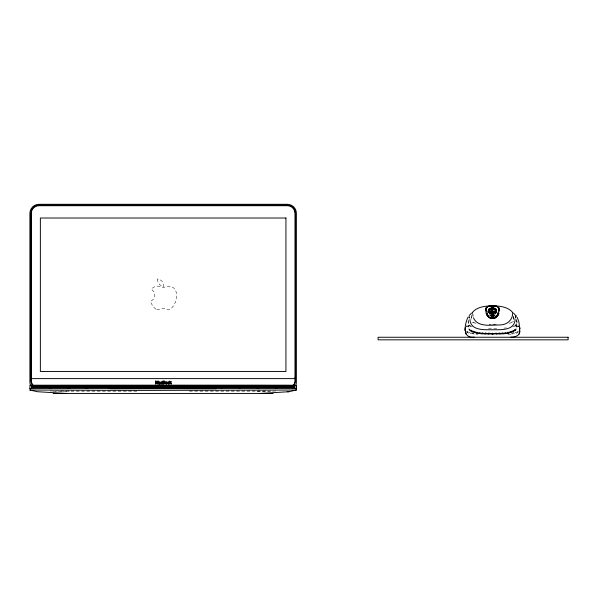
<?xml version="1.0" encoding="UTF-8"?>
<svg xmlns="http://www.w3.org/2000/svg" width="598" height="598" viewBox="0 0 598 598"><rect width="100%" height="100%" fill="white"/><g stroke="black" fill="none" stroke-linecap="round" stroke-linejoin="round"><path stroke-width="0.45" stroke-dasharray="2.99 2.24" d="M487.168 307.17L485.823 308.336L485.823 307.716L485.598 309.076L486.72 306.856M485.935 311.237L485.621 309.585C485.105 323.249 502.171 320.408 499.24 307.716L499.24 308.336L497.895 307.17M486.421 313.808L485.935 310.616M486.548 309.45L487.355 313.763L486.51 308.344L487.168 313.771L489.186 317.374L487.684 314.75L487.684 315.37M486.742 308.224L486.907 307.402L486.51 308.964M486.959 315.482L486.421 313.18M487.385 316.185L486.959 314.862M487.594 316.402L487.385 315.565M487.863 314.72L489.336 317.291L487.863 315.34L487.355 313.135M488.252 315.976L488.252 315.355M488.603 317.702L487.594 315.781M488.611 316.379L488.611 315.759M489.583 311.648L489.62 309.988L491.489 309.248L491.489 308.052L489.089 308.792L488.678 310.437C490.405 308.927 493.522 308.725 495.443 309.988L495.48 311.648C494.053 313.068 491.01 313.068 489.583 311.648L489.62 308.8L491.489 308.052L494.18 308.149L496.385 309.241L496.422 312.477L495.338 313.502L495.338 312.306L496.422 311.281L496.415 310.489M489.089 309.988L489.089 308.792M489.5 318.248L489.5 317.628L490.838 317.912L490.838 317.291L489.336 316.671M489.889 313.972L489.889 312.821M489.889 310.34C489.53 308.516 491.13 306.864 492.976 307.267C496.968 308.082 494.426 313.748 495.174 316.32L489.889 316.32L489.897 308.366L492.535 307.977L496.146 308.77L496.609 312.5C494.823 314.638 490.427 314.645 488.641 312.477L488.648 310.489M489.897 308.366L488.491 309.233L488.491 310.429L490.39 309.368L490.39 308.172M490.577 318.517L490.577 317.897L494.486 317.897L494.486 318.517M490.719 309.42L490.719 308.224M491.601 318.637L491.601 318.009L492.535 318.009L493.462 318.009L493.462 318.637M491.691 318.009L491.691 317.389L490.838 317.291M495.338 312.306L493.941 312.687L494.03 313.957L491.93 314.122L491.93 312.933L488.843 311.857L488.469 310.497M495.174 316.32C496.063 313.292 486.062 315.034 492.087 316.32L492.087 314.825L491.25 313.232L492.976 313.165M492.087 314.825L492.976 316.32L495.174 311.932L494.531 310.863L492.976 310.422L492.087 316.32L489.889 311.932L490.532 310.863L492.087 310.422L492.976 309.226L491.25 309.368L492.976 307.267L491.25 307.806L492.976 309.084L491.25 309.226L492.087 310.25L492.087 311.625L491.25 311.715L492.976 314.825L492.976 316.32L495.174 315.206M490.532 314.937L492.087 316.32L491.25 310.534L492.087 308.291L492.976 308.291L492.976 307.29L491.25 307.469L492.087 307.29L492.087 316.32L490.061 315.064M492.087 307.267L491.25 308.448L492.087 308.291M492.535 314.197L492.535 313.001L491.93 312.933M493.133 314.122L493.133 312.933L496.22 311.857L496.594 310.497M493.372 318.009L493.372 317.389L495.054 317.082L496.811 315.355L497.708 313.135L497.708 313.763L498.523 309.428L498.194 311.169L498.194 310.549M493.574 309.248L493.574 308.052L495.443 308.8L495.48 311.648M494.225 317.291L494.225 317.912L495.563 317.628L498.104 314.862L498.104 315.482M494.344 309.42L494.344 308.224M495.166 309.562L494.673 309.368L494.673 308.172M495.174 311.797L495.174 310.938M495.488 313.561L495.488 312.365M495.563 318.248L495.563 317.628M495.054 317.702L495.727 316.671M495.974 308.792L496.385 310.437L496.385 309.241M496.46 317.702L496.46 317.075M495.727 317.291L496.452 315.759M496.452 316.379L496.811 315.355M496.811 315.976L497.2 314.72M497.469 316.402L497.469 315.781M497.678 316.185L497.678 315.565M498.343 311.349L498.71 309.458L497.387 315.37L495.877 317.374L497.387 314.75L497.387 315.37M497.529 307.357L498.156 308.022L498.321 307.596L498.553 308.964L498.508 307.626L498.156 307.215L498.732 308.987L498.508 307.626M498.642 313.808L499.442 309.585L499.442 310.205M498.971 311.11L499.255 309.555L498.455 313.793L498.971 310.489M499.255 310.175L499.053 307.693L499.465 309.076L499.465 308.456M499.128 311.237L499.128 310.616M491.93 314.122L489.575 313.561L488.454 312.5L488.491 309.233M488.641 312.477L488.678 309.241M498.523 310.056L498.321 307.596M498.71 310.085L498.732 308.366M518.481 325.618L518.444 326.687L516.201 327.039L514.624 326.089L512.613 326.837M468.167 320.887C468.241 319.997 466.941 326.104 472.45 326.837M468.518 319.967L468.54 324.191L470.439 326.089M495.002 315.064L492.976 316.32L493.813 310.534M470.992 319.392L471.523 316.088M471.844 314.937L471.075 319.609M497.2 315.34L498.343 310.728M494.531 314.937L492.976 316.32L494.531 310.863M486.742 307.596L486.331 308.987L486.907 307.215L486.555 308.247L486.555 307.626M486.01 307.693L485.778 309.054L485.778 308.433C483.789 317.605 496.123 323.63 498.642 313.18M488.603 317.075C492.199 319.638 497.835 317.732 498.455 313.173M491.25 307.447L492.976 308.187L492.976 316.32L495.002 311.349M466.619 326.687L467.217 325.581L467.449 326.837L468.869 327.039L470.26 326.112L468.735 325.275L469.609 326.471L468.369 325.424L468.869 327.039L467.875 325.559L467.449 326.837L466.619 326.687L466.582 325.618M492.976 316.32L493.813 314.854M518.937 326.628L518.444 326.687L517.846 325.581L517.614 326.837L517.188 325.559L516.201 327.039L516.694 325.424L515.454 326.471L516.328 325.275L515.057 326.216L516.074 325.222L514.803 326.112L516.523 324.191L516.545 319.967M514.624 326.089L516.732 323.772L516.747 319.257M495.48 310.452C494.053 311.872 491.01 311.872 489.583 310.452M486.01 308.314L487.183 307.23M486.907 308.022L487.534 307.357M492.087 309.226L492.976 308.291M486.907 307.835L487.4 307.342M511.604 334.073L516.283 333.28L518.87 331.598M513.682 321.507L508.876 323.301M495.877 316.753L493.387 317.508L489.186 316.753M511.574 333.736L513.794 332.473L513.914 333.819L516.141 331.95L516.283 333.28L517.741 331.247L517.883 332.495M511.2 322.793L509.003 323.264M489.605 318.136L489.605 317.516L495.458 317.516L495.458 318.136M488.641 311.281L491.122 312.687L493.941 312.687M492.087 310.25L491.25 310.362L492.087 311.625L492.976 311.625L492.087 310.25L492.976 310.25L491.25 308.344L492.976 308.187M492.535 313.001L493.133 312.933M491.489 309.248L494.673 309.368M490.39 309.368L494.18 309.345L496.572 310.429L496.572 309.233M503.957 328.123L506.424 327.921M507.829 334.327L510.834 334.162M496.714 328.466L487.512 328.452M491.691 317.389L493.372 317.389M492.087 310.422L492.976 310.422M60.54 390.972L137.966 390.972M265.759 390.972L188.333 390.972L276.164 390.987M50.135 390.987L137.929 390.987M53.177 391.541L69.331 391.541M256.968 391.541L273.122 391.541M466.193 331.598L468.78 333.28L477.989 334.364M476.06 323.264L473.706 322.748L476.187 323.301M472.263 322.187L473.863 322.793M497.88 307.23L499.053 308.314M474.229 334.162L471.269 332.473L471.149 333.819L468.922 331.95L468.78 333.28L467.322 331.247L467.18 332.495L466.32 330.485M485.808 310.175L485.808 309.555C486.585 312.507 486.765 316.335 490.009 317.702L490.009 317.082M497.663 307.342L498.156 307.835M491.25 314.854L492.087 316.32L490.532 310.863M490.061 311.349L492.087 316.32M486.458 310.414L486.353 309.458L487.863 315.34M513.988 319.609L513.495 316.589M514.071 319.392L513.794 317.777L514.093 320.453M513.54 316.088L513.839 318.054M486.331 308.366L486.353 310.085M485.598 308.456L485.621 310.205M498.605 309.794L498.605 310.414M497.925 314.832L497.925 315.452M497.895 313.15L497.895 313.771M497.506 315.52L497.506 316.14M497.304 316.088L497.304 316.708M497.267 315.774L497.267 316.394M497.08 316.11L497.08 316.738M496.983 315.4L496.983 316.021M496.609 311.304L496.609 312.5M496.654 315.766L496.654 316.387M496.422 311.281L496.422 312.477M496.452 316.103L496.452 316.723M496.318 316.992L496.318 317.62M496.22 311.857L496.22 313.053M496.265 316.073L496.265 316.693M496.146 308.77L496.146 309.966M496.048 311.82L496.048 313.016M495.443 308.8L495.443 309.988M495.166 308.366L495.114 309.689M495.054 317.082L495.159 317.815M495.024 308.396L495.024 309.592M494.606 311.147L494.606 312.343M494.434 317.777L494.434 318.398M494.18 309.345L494.18 308.149L492.535 308.015L490.883 308.149L490.883 309.345M494.277 317.411L494.277 318.031M493.514 311.394L493.514 312.59M493.447 317.882L493.447 318.51M493.387 317.508L493.387 318.136M492.535 311.461L492.535 312.657M492.535 312.904L492.535 314.1M492.535 317.381L492.535 318.629M491.676 317.508L491.616 318.51M491.549 311.394L491.549 312.59M491.122 312.687L491.122 313.883M491.033 312.761L491.033 313.957M490.786 317.411L490.786 318.031M490.629 317.777L490.629 318.398M490.457 311.147L490.457 312.343M490.039 308.396L489.949 309.689M489.904 317.187L489.904 317.815M489.725 312.306L489.725 313.502M489.62 308.8L489.62 309.988M489.575 312.365L489.575 313.561M489.015 311.82L489.015 313.016M488.917 308.77L488.917 309.966M488.843 311.857L488.843 313.053M488.798 316.073L488.798 316.693M488.745 316.992L488.745 317.62M488.611 316.103L488.611 316.723M488.454 311.304L488.454 312.5M488.409 315.766L488.409 316.387M488.08 315.4L488.08 316.021M487.983 316.11L487.983 316.738M487.796 315.774L487.759 316.708M487.557 315.52L487.557 316.14M487.168 313.15L487.168 313.771M487.138 314.832L487.138 315.452M486.869 310.549L486.869 311.169M486.72 310.728L486.72 311.349M486.608 313.173L486.608 313.793M486.092 310.489L486.092 311.11M155.914 309.233A17.372 17.372 0 0 1 150.547 301.497L153.492 299.157A6.974 6.974 0 0 0 153.97 291.854L151.354 289.126A8.791 8.791 0 0 1 162.036 287.092A3.125 3.125 0 0 0 164.659 287.107A15.765 15.765 0 0 1 166.55 286.375A8.409 8.409 0 0 1 173.854 288.109A10.928 10.928 0 0 1 176.47 298.312A19.001 19.001 0 0 1 172.119 307.529A7.527 7.527 0 0 1 168.449 309.854A12.521 12.521 0 0 1 164.861 308.837A3.767 3.767 0 0 0 162.342 308.628L158.799 309.712A3.663 3.663 0 0 1 155.921 309.226M157.588 279.004A6.765 6.765 0 0 0 163.8 286.502A6.997 6.997 0 0 0 157.551 278.967M492.535 307.955L492.535 309.173L492.535 308.015M496.617 324.213L489.261 324.236L496.646 324.183M516.911 321.171L516.956 322.576L516.911 321.171"/><path stroke-width="0.9" d="M296.376 387.325L296.399 389.044M296.399 386.398L296.376 387.242M488.955 306.632L488.955 306.004L491.571 306.049L491.571 306.669M489.934 306.587L489.934 305.967L487.789 306.37M490.046 306.699L490.046 306.079M491.421 306.737L491.421 306.109L492.042 306.056L492.042 306.677M493.492 306.669L493.492 306.049L496.736 306.355M493.642 306.737L493.642 306.109L493.021 306.056L493.021 306.677M495.017 306.699L495.129 305.967M496.108 306.632L496.108 306.004L490.786 306.101M32.509 385.456A8.013 8.013 0 0 1 30.849 380.582L30.849 213.247A8.013 8.013 0 0 1 38.863 205.226L287.436 205.226A8.013 8.013 0 0 1 295.449 213.247L295.449 220.752M294.978 377.786L294.971 378.616L31.328 378.616L31.582 382.533L33.107 385.448M30.849 220.752L30.849 213.247M468.107 317.075C464.691 323.712 461.708 338.812 474.266 337.13M465.192 329.079L465.296 327.517M519.55 329.266L519.37 330.746L519.542 330.096M515.14 319.526C514.459 330.881 500.69 329.662 492.535 329.76C484.373 329.662 470.604 330.881 469.923 319.526M515.416 318.016L515.633 316.992M519.154 334.05L519.849 330.769C520.38 335.74 514.714 337.317 510.797 337.13M468.974 317.232L469.221 316.663L469.647 318.016M512.695 313.053C512.71 320.311 506.581 325.095 499.509 324.968C491.085 324.968 477.451 327.472 473.429 317.77M469.198 315.542L471.53 313.09M472.33 312.56C475.873 308.037 481.958 306.55 487.422 306.071M516.089 329.027C510.296 335.291 500.249 333.445 492.535 333.998C484.739 333.699 475.806 334.79 469.191 329.767M515.872 329.767L515.155 330.335L515.162 329.52L513.936 331.09L513.921 330.208L512.307 331.89L512.307 330.941L510.348 332.6L510.378 331.621L508.173 333.131L508.218 332.137L505.729 333.505L505.766 332.525L502.955 333.751L502.985 332.794L499.823 333.908L499.838 332.966L496.265 334.005L496.265 333.079L492.535 333.998L488.798 333.079L488.798 334.005L485.225 332.966L485.24 333.908L482.078 332.794L482.108 333.751L479.297 332.525L479.334 333.505L476.845 332.137L476.89 333.131L474.685 331.621L474.715 332.6L472.756 330.941L472.756 331.89L471.149 330.208L471.127 331.09L468.974 329.027M296.376 388.438L29.922 388.438M487.168 306.55L488.955 306.004M31.582 386.398L33.129 386.345M294.709 387.227L31.612 387.227M260.294 393.439L288.797 391.727L296.399 390.016L141.771 390.397L29.9 390.016L37.502 391.727L66.004 393.439M32.987 385.695L291.645 385.486C293.416 384.477 294.336 387.459 292.818 387.773M32.987 386.016L293.312 386.016M33.017 386.577L70.751 386.629C75.864 386.757 65.616 387.108 70.751 387.25L85.716 387.22L84.056 386.951M32.987 386.659L61.729 386.607C66.812 386.487 56.66 386.106 61.729 385.987M32.987 386.981L108.522 386.899M82.868 387.198L83.354 387.175M100.92 387.198L101.406 387.175M109.942 386.981L198.775 386.899M110.428 387.773L109.942 387.519L216.297 387.511M173.121 387.198L173.614 387.175M191.173 387.198L191.659 387.175M200.203 386.981L293.312 386.981M293.274 385.613L33.017 385.613M293.274 385.934L291.645 385.964M293.274 386.256L33.114 386.383M293.274 386.472L292.818 386.487M293.274 387.115L292.818 387.13M293.274 387.437L292.818 387.452L293.312 387.519M494.277 306.729L494.277 306.101L492.535 306.079L490.943 306.094L490.943 306.714M497.274 306.37L494.852 306.064L494.852 306.692M33.114 387.183L49.612 387.22L47.952 386.951M216.274 388.513L215.205 388.528M33.114 386.973L34.654 386.951M108.029 387.773L108.522 387.751L108.029 387.497M200.689 387.497L200.203 387.751L200.689 387.773M198.289 387.773L198.775 387.751L198.289 387.497M292.818 386.6L293.312 386.547L254.352 386.659L255.697 386.928M293.027 386.913L291.645 386.928M292.818 387.242L293.312 387.198L276.68 386.981L278.347 386.951M137.974 388.595L141.771 388.565M29.9 390.016L30.834 390.016M56.974 385.643L58.641 385.538L33.017 385.531L33.114 387.766M111.004 387.31C109.509 386.712 109.516 389.298 111.004 388.715L215.205 388.715C216.708 389.343 216.82 386.816 215.31 387.31M34.265 385.486L31.612 385.531L31.582 388.072M52.699 385.665L51.039 385.695L52.699 385.964M70.751 385.665L69.091 385.695L70.751 385.964M75.027 385.643L76.694 385.538L60.062 385.605L61.729 385.643M88.803 385.665L87.144 385.934L88.803 385.964M93.079 385.643L94.746 385.538L78.114 385.605L79.781 385.643M106.855 385.665L105.196 385.934L106.855 385.964M111.131 385.643L112.798 385.538L96.166 385.538L97.833 385.643M124.907 385.665L123.248 385.934L124.907 385.964M129.183 385.643L130.842 385.538L114.218 385.538L115.885 385.643M147.235 385.643L148.895 385.538L132.27 385.605L133.937 385.643M142.959 385.665L141.3 385.695L142.959 385.964M161.012 385.665L159.345 385.695L161.012 385.964M165.287 385.643L166.947 385.538L150.322 385.605L151.982 385.643M179.064 385.665L177.397 385.934L179.064 385.964M183.339 385.643L184.999 385.538L168.374 385.605L170.034 385.643M197.116 385.665L195.449 385.934L197.116 385.964M201.391 385.643L203.051 385.538L186.427 385.538L188.086 385.643M219.444 385.643L221.103 385.538L204.479 385.538L206.138 385.643M47.952 385.964L49.612 385.934L47.952 385.665M66.004 385.964L67.664 385.934L66.004 385.665M79.781 385.987C74.675 386.166 84.923 386.443 79.781 386.607L64.816 386.338L66.475 386.308M84.056 385.964L85.716 385.934L84.056 385.665M97.833 385.987C92.668 386.144 102.991 386.45 97.833 386.607L82.868 386.338L84.527 386.308M102.109 385.964L103.768 385.934L102.109 385.665M215.168 385.665L213.501 385.934L215.168 385.964M233.213 385.665L231.553 385.695L233.213 385.964M237.488 385.643L239.155 385.538L222.531 385.605L224.19 385.643M251.265 385.665L249.605 385.695L251.265 385.964M255.54 385.643L257.207 385.538L240.583 385.605L242.242 385.643M269.317 385.665L267.657 385.934L269.317 385.964M273.592 385.643L275.259 385.538L258.628 385.605L260.294 385.643M115.885 385.987C110.735 386.151 121.013 386.428 115.885 386.607L100.92 386.338L102.579 386.308M120.161 385.964L121.82 385.934L120.161 385.665M133.937 385.987C128.847 386.181 139.042 386.42 133.937 386.607L118.972 386.577L120.632 386.308M138.205 385.964L139.872 385.934L138.205 385.665M151.982 385.987C146.899 386.181 157.095 386.42 151.982 386.607L137.024 386.577L138.684 386.308M156.257 385.964L157.924 385.934L156.257 385.665M170.034 385.987C164.936 386.166 175.177 386.443 170.034 386.607L155.076 386.338L156.736 386.308M174.31 385.964L175.976 385.934L174.31 385.665M56.974 386.286L58.641 386.256L56.974 385.987M75.027 386.286L76.694 386.256L75.027 385.987M188.086 385.987C182.928 386.144 193.251 386.45 188.086 386.607L173.121 386.338L174.788 386.308M192.362 385.964L194.029 385.934L192.362 385.665M206.138 385.987C200.995 386.151 211.266 386.428 206.138 386.607L191.173 386.338L192.84 386.308M210.414 385.964L212.081 385.934L210.414 385.665M224.19 385.987C219.107 386.181 229.296 386.42 224.19 386.607L209.225 386.577L210.892 386.308M228.466 385.964L230.125 385.695L228.466 385.665M246.518 385.964L248.177 385.934L246.518 385.665M93.079 386.286L94.746 386.256L93.079 385.987M111.131 386.286L112.798 386.256L111.131 385.987M129.183 386.286L130.842 386.256L129.183 385.987M242.242 385.987C237.159 386.181 247.348 386.42 242.242 386.607L227.277 386.577L228.944 386.308M260.294 385.987C255.189 386.166 265.437 386.443 260.294 386.607L245.329 386.338L246.989 386.308M264.57 385.964L266.23 385.934L264.57 385.665M278.347 385.987L276.68 386.256L278.347 386.286M147.235 386.286L148.895 386.256L147.235 385.987M165.287 386.286L166.947 386.256L165.287 385.987M183.339 386.286L184.999 386.256L183.339 385.987M201.391 386.286L203.051 386.256L201.391 385.987M219.444 386.286L221.103 386.256L219.444 385.987M237.488 386.286L239.155 386.256L237.488 385.987M255.54 386.286L257.207 386.256L255.54 385.987M265.041 386.308L263.382 386.577L293.312 386.659M273.592 386.286L275.259 386.256L273.592 385.987M52.699 386.951L51.039 387.22L67.664 387.22L66.004 386.951M124.907 386.928L126.567 386.659L111.609 386.629C109.643 386.173 109.584 387.751 111.609 387.25L197.116 387.25C199.149 387.743 199.089 386.173 197.116 386.629L182.151 386.659L183.81 386.928M142.959 386.928L144.619 386.659L127.994 386.899L129.661 386.928M161.012 386.928L162.671 386.659L146.047 386.899L147.706 386.928M179.064 386.928L180.723 386.659L164.099 386.659L165.758 386.928M215.168 386.928L216.827 386.659L201.862 386.629C199.896 386.173 199.837 387.751 201.862 387.25L221.103 387.22L219.765 386.951M224.19 386.951L222.531 387.22L239.155 387.22L237.817 386.951M233.213 386.928L234.879 386.659L218.255 386.899L219.593 386.928M242.242 386.951L240.583 387.22L257.207 387.22L255.869 386.951M251.265 386.928L252.932 386.659L236.307 386.899L237.645 386.928M260.294 386.951L258.628 387.22L275.259 387.22L273.592 386.951M107.902 387.459L110.563 387.459M49.462 387.781L51.316 387.781M67.051 387.781L69.831 387.781M85.26 387.781L87.921 387.781M220.804 387.781L222.576 387.781M238.856 387.781L240.628 387.781M256.931 387.781L258.762 387.781M275.2 387.781L277.031 387.781M287.249 391.727L288.797 391.727M53.177 393.439L273.122 393.439M278.347 385.643L276.68 385.538L294.709 385.531L294.732 388.072M291.645 385.665L293.312 385.695M291.645 386.308L294.732 386.398M34.654 385.964L33.017 385.934M34.654 386.286L33.017 386.256M201.862 386.928L200.233 386.906M197.116 386.951L198.775 386.981M75.505 386.928L73.838 386.659L88.803 386.629C93.893 386.749 83.742 387.13 88.803 387.25L106.855 387.25C108.888 387.743 108.836 386.173 106.855 386.629L91.89 386.659L93.557 386.928M106.855 386.951L108.522 386.981M111.609 386.928L109.98 386.906M295.464 390.016L296.376 390.016M184.528 388.565L188.325 388.595M111.004 388.528L110.017 388.513M292.818 386.315L293.312 386.398M207.312 387.175L207.805 387.198M189.267 387.175L189.753 387.198M99.006 387.175L99.492 387.198M80.954 387.175L81.44 387.198M497.641 306.071C503.105 306.55 509.19 308.037 512.733 312.56M496.108 306.004L497.895 306.55M513.533 313.09L516.111 316.11M472.368 313.053L472.584 313.442M517.322 317.531L518.915 322.045L519.871 329.079M515.842 316.663L516.089 317.232M515.865 315.542L516.037 315.953M465.909 334.05L465.199 328.982L465.214 330.724M472.801 314.548L473.07 316.095M519.767 327.517L519.864 328.982M495.914 305.997L495.914 306.625M495.323 306.595L495.323 305.974L494.344 306.034L494.344 306.654M494.172 306.019L494.12 306.714M493.649 306.056L493.649 306.684M493.514 306.101L493.514 306.722M493.148 306.064L493.148 306.692M492.535 306.041L492.535 306.707M492.535 333.079L492.535 333.998M491.915 306.692L491.915 306.064L491.549 306.722M491.414 306.056L491.414 306.684M490.891 306.647L490.891 306.019L489.74 305.974L489.74 306.595M490.719 306.034L490.786 306.729M490.211 306.692L490.211 306.064L489.149 305.997L489.149 306.625M296.399 389.395L296.399 385.336L287.989 385.172L33.428 385.209L29.922 385.329L29.9 388.947M296.339 387.661L296.339 388.124M295.449 213.247L295.449 380.582A8.013 8.013 0 0 1 293.79 385.456M265.333 385.418L60.966 385.418M31.328 380.582L31.328 213.247A7.535 7.535 0 0 1 38.863 205.705L287.436 205.705A7.535 7.535 0 0 1 294.971 213.247L294.971 380.582A7.535 7.535 0 0 1 293.102 385.553M295.547 385.777A9.022 9.022 0 0 0 296.399 381.965L296.399 213.322A9.022 9.022 0 0 0 287.369 204.299L38.922 204.299A9.022 9.022 0 0 0 29.9 213.322L29.9 381.965A9.022 9.022 0 0 0 30.745 385.777M157.842 381.464L158.193 384.08L158.193 380.978L157.655 380.978L156.863 383.602L156.056 380.978L155.517 380.978L155.517 384.08L155.869 381.464L157.042 384.08L157.842 381.464M160.757 382.727C160.503 385.239 164.211 383.737 161.139 383.325C160.593 381.382 162.634 382.81 162.394 382.189C162.013 381.345 160.698 381.86 160.757 382.727M167.171 382.899C166.685 386.323 163.59 381.546 166.603 381.823A0.919 0.919 0 0 1 167.104 382.406L167.171 382.899M169.331 382.899C168.853 386.323 165.751 381.546 168.763 381.823A0.919 0.919 0 0 1 169.264 382.406L169.331 382.899M158.634 383.34L159.128 384.148A0.852 0.852 0 0 0 159.696 384.043C161.019 385.045 160.757 380.717 158.866 382.025C159.068 382.488 160.869 382.092 158.634 383.34M164.495 381.793L163.232 382.286L163.232 381.33L164.495 381.793M166.812 382.914C165.653 385.949 165.504 380.089 166.812 382.914M168.98 382.914C167.814 385.949 167.664 380.089 168.98 382.914M159.98 383.236C158.986 384.948 158.859 382.144 159.98 383.236M164.629 383.154L163.232 383.722L163.232 382.63L164.629 383.154M164.876 381.748L164.839 383.714L162.858 384.08L162.858 380.978L164.48 381.061L164.876 381.748M170.938 381.816L170.064 382.78L169.735 380.978L169.735 384.08L170.348 382.937L171.417 384.08L170.594 382.668L171.372 381.816L170.938 381.816M285.934 218.016L40.365 218.016L40.365 371.493L285.934 371.493L285.934 218.016M568.1 337.257L378.086 337.257L378.086 339.828L568.1 339.828L568.1 337.257"/></g></svg>
